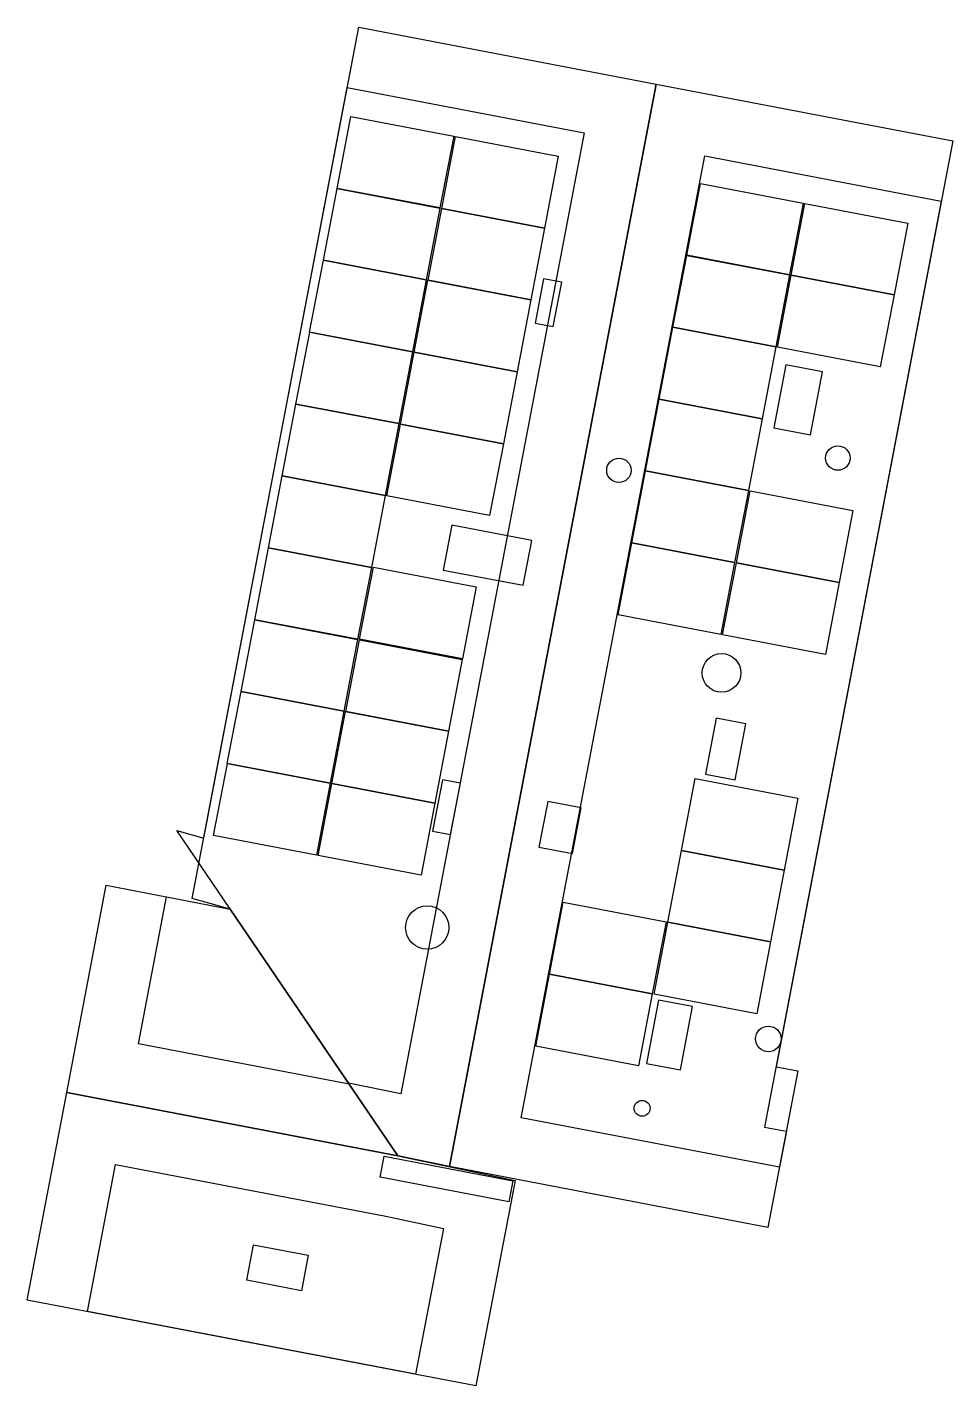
# Model space of a CAD drawing. Extents: x -14.8 to 28.6, y -39.9 to 23.8.
import ezdxf

# ---------------------------------------------------------------- set-up
doc = ezdxf.new("R2010")
doc.units = 0

msp = doc.modelspace()

# ---------------------------------------------------------------- linework, layer by layer
at = {"layer": 'Modules', "color": 254}
for p, q in [((-0.250162, 16.2437), (0.393592, 19.6146)), ((0.393592, 19.6146), (5.21736, 18.6933)), ((5.21736, 18.6933), (4.5736, 15.3225)), ((4.65646, 15.3051), (5.30021, 18.676)), ((5.30021, 18.676), (10.124, 17.7547)), ((10.124, 17.7547), (9.48023, 14.3839)), ((-0.896301, 12.8691), (-0.252547, 16.2399)), ((-0.252547, 16.2399), (4.57122, 15.3187)), ((4.5736, 15.3225), (-0.250162, 16.2437)), ((16.1493, 13.1063), (16.7931, 16.4772)), ((16.7931, 16.4772), (21.6152, 15.5562)), ((4.57122, 15.3187), (3.92747, 11.9479)), ((4.0132, 11.9341), (4.65696, 15.305)), ((9.48023, 14.3839), (4.65646, 15.3051)), ((4.65696, 15.305), (9.48072, 14.3837)), ((21.6152, 15.5562), (20.9715, 12.1854)), ((21.0531, 12.1677), (21.6968, 15.5385)), ((21.6968, 15.5385), (26.519, 14.6176)), ((9.48072, 14.3837), (8.83697, 11.0129)), ((26.519, 14.6176), (25.8752, 11.2468)), ((-1.53956, 9.4981), (-0.895802, 12.8689)), ((3.92747, 11.9479), (-0.896301, 12.8691)), ((-0.895802, 12.8689), (3.92796, 11.9477)), ((15.5032, 9.73168), (16.1469, 13.1025)), ((16.1469, 13.1025), (20.9691, 12.1816)), ((20.9715, 12.1854), (16.1493, 13.1063)), ((20.9691, 12.1816), (20.3253, 8.81076)), ((20.4069, 8.79672), (21.0507, 12.1676)), ((21.0507, 12.1676), (25.8728, 11.2466)), ((25.8752, 11.2468), (21.0531, 12.1677)), ((3.92796, 11.9477), (3.28421, 8.57687)), ((3.36707, 8.56313), (4.01082, 11.934)), ((4.01082, 11.934), (8.83459, 11.0127)), ((8.83697, 11.0129), (4.0132, 11.9341)), ((8.83459, 11.0127), (8.19083, 7.6419)), ((25.8728, 11.2466), (25.2291, 7.8758)), ((14.8599, 6.36069), (15.5037, 9.73153)), ((20.3253, 8.81076), (15.5032, 9.73168)), ((15.5037, 9.73153), (20.3258, 8.81061)), ((-2.18281, 6.13076), (-1.53906, 9.50159)), ((3.28421, 8.57687), (-1.53956, 9.4981)), ((-1.53906, 9.50159), (3.28471, 8.58036)), ((3.28471, 8.58036), (2.64096, 5.20953)), ((2.72381, 5.19214), (3.36756, 8.56297)), ((8.19083, 7.6419), (3.36707, 8.56313)), ((3.36756, 8.56297), (8.19133, 7.64174)), ((20.3258, 8.81061), (19.6821, 5.43977)), ((25.2291, 7.8758), (20.4069, 8.79672)), ((8.19133, 7.64174), (7.54758, 4.27091)), ((-2.82607, 2.75976), (-2.18231, 6.1306)), ((2.64096, 5.20953), (-2.18281, 6.13076)), ((-2.18231, 6.1306), (2.64145, 5.20937)), ((14.2167, 2.99335), (14.8604, 6.36419)), ((19.6821, 5.43977), (14.8599, 6.36069)), ((14.8604, 6.36419), (19.6826, 5.44327)), ((2.64145, 5.20937), (1.9977, 1.83853)), ((2.08056, 1.82114), (2.72431, 5.19198)), ((7.54758, 4.27091), (2.72381, 5.19214)), ((2.72431, 5.19198), (7.54808, 4.27075)), ((19.6826, 5.44327), (19.0388, 2.07243)), ((7.54808, 4.27075), (6.90432, 0.899912)), ((-3.46932, -0.614884), (-2.82557, 2.75595)), ((1.9977, 1.83853), (-2.82607, 2.75976)), ((-2.82557, 2.75595), (1.9982, 1.83472)), ((13.5734, -0.377645), (14.2172, 2.99319)), ((19.0388, 2.07243), (14.2167, 2.99335)), ((14.2172, 2.99319), (19.0393, 2.07227)), ((19.0393, 2.07227), (18.3956, -1.29857)), ((18.4772, -1.31626), (19.1209, 2.05457)), ((19.1209, 2.05457), (23.943, 1.13365)), ((1.9982, 1.83472), (1.35445, -1.53611)), ((6.90432, 0.899912), (2.08056, 1.82114)), ((23.943, 1.13365), (23.2993, -2.23718)), ((-4.11258, -3.98223), (-3.46882, -0.611388)), ((1.35445, -1.53611), (-3.46932, -0.614884)), ((-3.46882, -0.611388), (1.35494, -1.53262)), ((12.9302, -3.74864), (13.5739, -0.377801)), ((18.3956, -1.29857), (13.5734, -0.377645)), ((13.5739, -0.377801), (18.3961, -1.29872)), ((1.35494, -1.53262), (0.711191, -4.90346)), ((0.805584, -4.89528), (1.44934, -1.52444)), ((1.44934, -1.52444), (6.2731, -2.44567)), ((18.3961, -1.29872), (17.7523, -4.66956)), ((17.8339, -4.68726), (18.4777, -1.31642)), ((23.2993, -2.23718), (18.4772, -1.31626)), ((18.4777, -1.31642), (23.2998, -2.23734)), ((6.2731, -2.44567), (5.62935, -5.81651)), ((23.2998, -2.23734), (22.656, -5.60818)), ((17.7523, -4.66956), (12.9302, -3.74864)), ((-4.75871, -7.35322), (-4.11496, -3.98238)), ((-4.11496, -3.98238), (0.708805, -4.90361)), ((0.711191, -4.90346), (-4.11258, -3.98223)), ((0.708805, -4.90361), (0.065051, -8.27445)), ((0.150791, -8.29184), (0.794545, -4.921)), ((0.794545, -4.921), (5.61831, -5.84223)), ((5.62935, -5.81651), (0.805584, -4.89528)), ((22.656, -5.60818), (17.8339, -4.68726)), ((5.61831, -5.84223), (4.97456, -9.21307)), ((-5.40197, -10.7242), (-4.75822, -7.35338)), ((0.065051, -8.27445), (-4.75871, -7.35322)), ((-4.75822, -7.35338), (0.06555, -8.27461)), ((0.06555, -8.27461), (-0.578204, -11.6454)), ((-0.495349, -11.6628), (0.148406, -8.29199)), ((0.148406, -8.29199), (4.97217, -9.21322)), ((4.97456, -9.21307), (0.150791, -8.29184)), ((4.97217, -9.21322), (4.32842, -12.5841)), ((-6.04522, -14.0989), (-5.40147, -10.728)), ((-0.578204, -11.6454), (-5.40197, -10.7242)), ((-5.40147, -10.728), (-0.577704, -11.6493)), ((15.9013, -14.8002), (16.545, -11.4294)), ((16.545, -11.4294), (21.3671, -12.3503)), ((-0.577704, -11.6493), (-1.22146, -15.0201)), ((-1.1386, -15.0338), (-0.494849, -11.663)), ((4.32842, -12.5841), (-0.495349, -11.6628)), ((-0.494849, -11.663), (4.32892, -12.5842)), ((4.32892, -12.5842), (3.68516, -15.9551)), ((21.3671, -12.3503), (20.7234, -15.7212)), ((-1.22146, -15.0201), (-6.04522, -14.0989)), ((3.68516, -15.9551), (-1.1386, -15.0338)), ((15.258, -18.1712), (15.9018, -14.8004)), ((20.7234, -15.7212), (15.9013, -14.8002)), ((15.9018, -14.8004), (20.7239, -15.7213)), ((20.7239, -15.7213), (20.0801, -19.0922)), ((9.71101, -20.6036), (10.3548, -17.2328)), ((10.3548, -17.2328), (15.1769, -18.1537)), ((15.1769, -18.1537), (14.5331, -21.5245)), ((14.6147, -21.5386), (15.2585, -18.1677)), ((20.0801, -19.0922), (15.258, -18.1712)), ((15.2585, -18.1677), (20.0806, -19.0887)), ((20.0806, -19.0887), (19.4369, -22.4595)), ((9.06775, -23.9746), (9.71151, -20.6038)), ((14.5331, -21.5245), (9.71101, -20.6036)), ((9.71151, -20.6038), (14.5336, -21.5247)), ((14.5336, -21.5247), (13.8899, -24.8955)), ((19.4369, -22.4595), (14.6147, -21.5386)), ((13.8899, -24.8955), (9.06775, -23.9746))]:
    msp.add_line(p, q, dxfattribs=at)
at = {"layer": 'Obstructions', "color": 252}
for p, q in [((9.43537, 12.0085), (9.0373, 9.92307)), ((10.2834, 11.8478), (9.43537, 12.0085)), ((9.88536, 9.76237), (10.2834, 11.8478)), ((9.0373, 9.92307), (9.88536, 9.76237)), ((20.7976, 7.96548), (20.2351, 5.01814)), ((22.5168, 7.63678), (20.7976, 7.96548)), ((21.9543, 4.6931), (22.5168, 7.63678)), ((20.2351, 5.01814), (21.9543, 4.6931)), ((5.1345, 0.452875), (4.73066, -1.65811)), ((8.87576, -0.262959), (5.1345, 0.452875)), ((8.47193, -2.37029), (8.87576, -0.262959)), ((4.73066, -1.65811), (8.47193, -2.37029)), ((17.5236, -8.59731), (17.0217, -11.2196)), ((18.9227, -8.86392), (17.5236, -8.59731)), ((18.4236, -11.4862), (18.9227, -8.86392)), ((17.0217, -11.2196), (18.4236, -11.4862)), ((4.68451, -11.4862), (4.22587, -13.893)), ((5.52968, -11.6469), (4.68451, -11.4862)), ((5.07104, -14.0537), (5.52968, -11.6469)), ((9.62575, -12.5125), (9.21614, -14.6527)), ((11.1892, -12.812), (9.62575, -12.5125)), ((10.7825, -14.9522), (11.1892, -12.812)), ((4.22587, -13.893), (5.07104, -14.0537)), ((9.21614, -14.6527), (10.7825, -14.9522)), ((14.8266, -21.822), (14.2583, -24.7912)), ((16.4217, -22.1251), (14.8266, -21.822)), ((15.8535, -25.0944), (16.4217, -22.1251)), ((14.2583, -24.7912), (15.8535, -25.0944)), ((1.76535, -30.1308), (1.95861, -29.1337)), ((1.95861, -29.1337), (7.99886, -30.2878)), ((7.80848, -31.2849), (1.76535, -30.1308)), ((7.99886, -30.2878), (7.80848, -31.2849)), ((-4.48836, -34.959), (-4.17106, -33.2972)), ((-4.17106, -33.2972), (-1.60669, -33.7866)), ((-1.60669, -33.7866), (-1.924, -35.4484)), ((-1.924, -35.4484), (-4.48836, -34.959))]:
    msp.add_line(p, q, dxfattribs=at)
for centre, radius in [((23.2379, 3.59743), 0.572574), ((12.9661, 3.02038), 0.572574), ((17.7804, -6.47903), 0.907579), ((3.9778, -18.4181), 1.01569), ((19.9784, -23.6408), 0.601286), ((14.0564, -26.8949), 0.373368)]:
    msp.add_circle(centre, radius, dxfattribs=at)
at = {"layer": 'Roofs', "color": 252}
for p, q in [((-7.04407, -17.0595), (0.761521, 23.8015)), ((0.761521, 23.8015), (14.7083, 21.1354)), ((14.7083, 21.1354), (5.01335, -29.6268)), ((5.01335, -29.6268), (14.7083, 21.1354)), ((14.7083, 21.1354), (28.6321, 18.4766)), ((28.6321, 18.4766), (20.339, -24.9446)), ((-12.9372, -26.1608), (-11.0796, -16.4386)), ((-11.0796, -16.4386), (-5.27007, -17.5489)), ((-5.27007, -17.5489), (-7.04407, -17.0595)), ((2.59898, -29.1301), (-5.27007, -17.5489)), ((-5.27007, -17.5489), (2.59898, -29.1301)), ((21.363, -25.1418), (19.9611, -32.4791)), ((20.339, -24.9446), (21.363, -25.1418)), ((-14.792, -35.8867), (-12.9372, -26.1608)), ((2.59898, -29.1301), (-12.9372, -26.1608)), ((-12.9372, -26.1608), (2.59898, -29.1301)), ((5.01335, -29.6268), (2.59898, -29.1301)), ((2.59898, -29.1301), (8.1027, -30.2805)), ((19.9611, -32.4791), (5.01335, -29.6268)), ((8.1027, -30.2805), (6.26236, -39.9077)), ((6.26236, -39.9077), (-14.792, -35.8867))]:
    msp.add_line(p, q, dxfattribs=at)
at = {"layer": 'Setbacks', "color": 2}
for p, q in [((-6.50185, -14.2211), (0.221054, 20.9722)), ((0.221054, 20.9722), (11.3388, 18.8469)), ((11.3388, 18.8469), (2.73215, -26.2167)), ((8.38193, -27.3382), (16.9965, 17.767)), ((16.9965, 17.767), (28.0919, 15.6482)), ((28.0919, 15.6482), (19.7988, -27.7729)), ((0.276138, -25.7115), (-7.7687, -13.8716)), ((-7.7687, -13.8716), (-6.50185, -14.2211)), ((-9.56749, -23.8723), (-8.25041, -16.9793)), ((-8.25041, -16.9793), (-5.27007, -17.5489)), ((-5.27007, -17.5489), (0.309083, -25.7599)), ((0.309083, -25.7599), (-9.56749, -23.8723)), ((2.73215, -26.2167), (0.276138, -25.7115)), ((20.5015, -29.6509), (8.38193, -27.3382)), ((19.7988, -27.7729), (20.8226, -27.9701)), ((20.8226, -27.9701), (20.5015, -29.6509)), ((-11.96, -36.4275), (-10.6454, -29.5342)), ((-10.6454, -29.5342), (2.03336, -31.9573)), ((2.03336, -31.9573), (4.73867, -32.5228)), ((4.73867, -32.5228), (3.43036, -39.3669)), ((3.43036, -39.3669), (-11.96, -36.4275))]:
    msp.add_line(p, q, dxfattribs=at)

doc.saveas('drawing.dxf')
